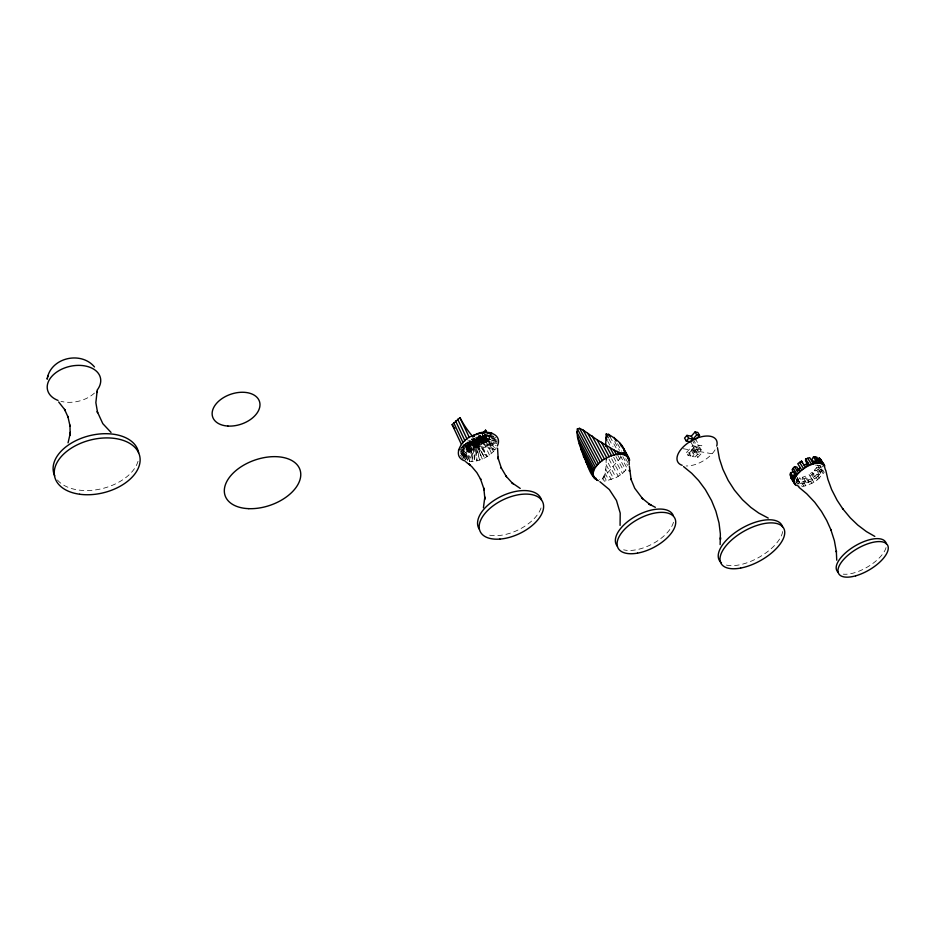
<?xml version="1.0" encoding="UTF-8"?>
<svg xmlns="http://www.w3.org/2000/svg" width="935" height="935" viewBox="0 0 935 935"><rect width="100%" height="100%" fill="white"/><g stroke="black" fill="none" stroke-linecap="round" stroke-linejoin="round"><path stroke-width="0.7" stroke-dasharray="4.67 3.51" d="M491.307 434.471L481.712 437.486L476.453 437.101L474.431 461.341L469.475 461.68L476.453 438.994L478.475 435.219M620.302 455.707L627.21 468.423L622.429 473.484L616.013 477.692L606.079 459.132C606.207 465.946 606.312 473.414 602.175 479.164L599.37 479.561M481.712 437.486L478.626 439.275L475.494 439.228L471.906 461.633A33.917 15.696 86 0 1 475.658 441.425L476.359 437.685M805.853 485.733L801.891 479.41L802.686 477.201L805.876 476.079L808.459 480.193L808.483 482.121L812.492 480.064L809.055 474.454L812.001 472.432L813.625 473.414L817.611 479.713L811.884 483.36L805.853 485.733L802.09 486.422L798.139 480.099L794.89 480.006L797.462 484.131L799.706 481.794L797.134 477.656M805.269 481.315L804.474 483.535L800.711 484.225L802.288 481.864L805.269 481.315L802.686 477.201M467.757 460.137L478.58 435.535M462.918 458.711C467.371 448.181 475.857 439.041 486.235 434.226M819.107 471.871L821.888 471.637L823.443 468.692L820.334 469.522L819.107 471.871L816.489 467.757L814.537 470.141L817.155 474.255L819.422 474.653L816.22 477.528L814.607 476.546L812.001 472.432M465.759 459.798L478.311 436.809L479.83 435.067L484.879 436.072M463.924 456.338L463.234 455.953C468.493 446.404 477.142 438.293 487.532 434.728L488.093 435.067L462.124 448.368M817.611 479.713L824.191 472.339L822.788 470.141M463.994 459.167L477.353 438.936L481.128 435.067M798.139 480.099L799.706 477.738L802.288 481.864M463.234 455.953L462.089 454.983L466.729 448.835L478.626 439.275M496.356 447.853L495.024 449.735L474.992 442.372L476.312 440.467L473.239 440.327L470.352 440.514L469.101 442.5L468.867 445.072L470.247 446.661M473.239 440.327L472.093 442.477L472.853 443.891M464.064 457.577L479.865 435.944M814.537 470.141L816.816 470.55L819.27 467.535L823.291 473.835M462.474 458.314L477.762 438.983L484.774 433.887M462.089 454.983L461.2 453.861L469.113 445.609L486.2 434.81M602.175 479.164L621.588 456.479M475.167 438.831L475.658 441.425A33.929 12.576 80.8 0 0 474.431 461.341C482.32 459.95 489.893 455.964 495.024 449.735L479.188 446.217L477.563 448.075L474.851 442.349L476.464 440.49L480.111 440.899A21.47 10.308 40.5 0 0 486.457 433.63M485.195 438.877L479.316 444.008M686.419 452.563L692.484 445.714L699.509 446.965L701.215 449.875L698.842 452.528L691.818 451.301L688.102 455.485L686.419 452.563L689.165 453.031L690.848 455.953L696.926 449.116L701.215 449.875M691.549 450.167L696.341 444.779L701.881 445.761L692.332 456.479L697.837 457.414L702.594 452.096M689.165 453.031L692.87 448.858L697.148 449.618L699.509 446.965M690.649 441.811L693.945 447.479L696.715 447.958L699.123 445.27L695.804 439.614M696.926 449.116L700.21 454.761L697.463 454.281L695.091 456.946L691.818 451.301M461.212 457.262L482.904 434.389M460.289 451.184L468.739 444.476L490.443 435.827M484.213 434.833L472.993 443.973A33.917 25.058 -65.3 0 0 464.613 456.736M460.242 456.023L475.658 441.425L491.085 434.915M814.607 476.546L817.155 474.255M460.265 449.677L465.618 445.516L475.658 441.425A33.929 27.314 -43.5 0 1 493.096 435.862M460.651 453.744L475.658 441.425A33.929 26.414 -55.1 0 1 491.985 434.88M795.86 482.542L797.707 481.104L799.706 481.794M460.546 448.099C470.352 439.66 484.447 440.841 496.169 437.545M813.871 482.261L809.897 475.962L813.625 473.414M460.476 452.213L475.658 441.425L491.342 436.107M464.087 445.083L477.364 448.029L474.512 442.197L476.803 440.654L474.127 438.048M461.621 449.969L475.658 441.425L493.774 436.668M473.367 438.258L484.774 457.881A33.929 1.519 62.8 0 0 475.658 441.425L473.636 438.153L471.976 439.099L473.122 440.432L475.494 439.228M471.415 439.392L474.442 442.115L476.873 440.736L479.935 445.037A33.812 3.284 60.6 0 1 487.182 456.525L477.224 447.912L479.526 446.369L476.651 440.514L471.789 438.538M808.459 480.193L811.65 478.568M493.937 437.019A33.929 27.746 -30.8 0 0 475.658 441.425L465.817 447.327L460.604 452.587L461.2 453.861M602.713 478.182L604.314 481.209L616.013 477.692M819.446 465.338L820.755 467.395L822.905 466.471M461.656 447.292L475.658 441.425A33.929 27.711 -17.8 0 1 494.498 438.316M801.891 479.41L805.9 478.007L805.876 476.079M462.696 445.586L475.658 441.425L495.375 439.123M475.494 437.37L476.453 437.101M465.443 443.412L476.312 440.467M467.699 441.028L470.352 440.514M465.396 443.833L474.629 442.278M497.268 440.175A33.929 27.197 -5.3 0 0 475.658 441.425L469.101 442.5L463.479 444.85L463.047 449.84L465.747 452.926M816.489 467.757L819.27 467.535M467.862 449.688L465.618 446.451L466.682 442.5L472.467 441.449L497.069 440.514M465.431 459.786A33.917 23.282 -74.1 0 1 475.658 441.425L497.046 442.161M475.027 439.403L475.658 441.425L496.695 443.891M474.992 442.372L481.548 443.634A33.8 19.378 35.3 0 1 495.024 449.735L488.082 435.383M688.102 455.485L690.848 455.953M683.169 448.707L712.143 453.755M467.43 460.207A33.917 21.096 -81.6 0 1 475.658 441.425L496.029 445.668M469.475 461.68A33.917 18.56 -88.2 0 1 475.658 441.425L494.977 447.421M470.749 441.016L474.851 442.349M474.512 442.197L476.733 443.844A21.458 4.289 55.9 0 0 477.82 436.914L487.182 456.525L476.873 440.736M471.369 439.286L479.386 446.264M473.122 440.432L474.442 442.115M817.716 465.408L820.334 469.522M818.148 469.043L822.157 475.342M816.816 470.55L820.813 476.838M817.903 476.114L819.294 478.311M811.814 474.746L815.788 481.034M810.505 481.163L811.884 483.36M805.9 478.007L809.862 484.307M803.89 478.79L807.84 485.101M802.546 483.968L803.925 486.165M796.421 479.036L797.707 481.104M796.421 479.842L797.45 481.49M796.445 480.146L800.383 486.481M693.034 439.111L696.341 444.779M691.713 439.38L696.715 447.958M692.484 445.714L697.463 454.281M692.87 448.858L697.837 457.414M809.055 474.454L809.897 475.962M617.521 443.658L621.611 451.173M625.714 458.676L627.759 462.439M614.681 441.647L619.449 450.401M622.862 456.654L627.63 465.42M609.936 436.633L616.855 449.349M608.942 438.971L612.998 446.462M617.731 455.193L625.854 470.153M607.738 441.343L609.807 445.153M615.99 456.596L624.253 471.859M613.652 457.215L622.429 473.484M611.665 458.746L620.431 475.015M608.942 459.038L618.28 476.418M606.114 464.637L613.664 478.79M605.599 469.031L611.291 479.702M604.98 473.028L608.907 480.415M603.963 475.997L606.57 480.917M485.23 434.611L493.411 451.582M482.133 433.758L491.541 453.346M489.461 455.006L480.076 435.406A21.482 5.353 53.5 0 1 472.701 439.006M476.464 440.49L479.188 446.217M497.245 441.858A33.929 26.215 6.1 0 0 475.658 441.425L478.369 447.14M493.82 444.429A33.929 22.943 24.6 0 0 475.658 441.425L482.238 459.062A33.929 2.127 67.1 0 1 475.658 441.425A33.929 24.789 16 0 1 496.882 443.611M820.334 465.63L820.755 467.395M475.658 441.425L477.037 460.803A33.929 9.221 76 0 1 475.658 441.425L479.643 460.043A33.929 5.727 71.5 0 1 475.658 441.425A33.929 20.699 32 0 1 495.234 447.222M541.049 507.939A34.49 18.829 -25.5 0 1 518.154 529.97A34.49 18.829 -25.5 0 1 486.422 534.352M484.914 435.418A21.482 9.408 43.3 0 1 471.743 439.847M482.577 434.915A21.482 7.445 48.6 0 1 472.198 439.415M782.7 531.548A35.881 16.888 -29.4 0 1 760.178 556.652A35.881 16.888 -29.4 0 1 726.074 564.997M715.041 449.887A22.16 11.664 -29.9 0 1 686.15 465.957M673.469 522.221A32.012 16.175 -27.9 0 1 653.238 543.492A32.012 16.175 -27.9 0 1 623.645 549.815M886.041 547.594A28.26 12.225 -30.6 0 1 868.767 566.213A28.26 12.225 -30.6 0 1 843.312 574.16M815.565 465.151A13.92 6.72 -31.1 0 1 820.673 472.654A13.92 6.72 -31.1 0 1 805.269 483.196A13.92 6.72 -31.1 0 1 797.356 477.621M138.029 461.294A43.676 27.209 -14 0 1 100.489 489.005A43.676 27.209 -14 0 1 56.638 479.012M94.458 393.062A27.127 17.952 -12.5 0 1 60.95 401.349"/><path stroke-width="1.4" d="M484.809 499.582L484.833 496.964L483.43 507.74M836.743 560.205L836.311 550.914L836.439 552.082L834.382 540.699L830.759 529.385L831.016 530.016L826.727 520.503L821.491 511.468L814.724 502.247L806.695 493.727L798.829 487.205M70.148 433.828L69.973 425.039L70.113 426.348L67.834 416.285L68.22 417.489L64.608 409.483L58.671 401.98M629.384 466.355L631.125 479.713L630.868 478.919L634.725 488.257L642.707 498.834L642.064 498.191L649.93 504.526M598.388 480.707C589.342 476.651 588.185 464.263 583.592 456.362C580.915 447.549 575.948 438.234 577.386 428.896L579.571 428.324L583.218 430.147L597.325 439.941L615.09 450.67L621.015 453.101L624.358 453.23C625.036 445.364 615.429 438.55 609.515 434.985L606.231 433.98L605.588 446.159M497.549 448.204L498.145 458.138M795.03 473.893L793.745 471.824L790.601 472.666L790.145 475.342L795.381 484.774L798.841 486.34M794.096 481.7C793.99 471.123 822.882 453.51 825.243 469.499M70.02 435.301L70.289 432.309M720.125 544.614L720.371 533.967L719.027 522.981L715.883 511.211L711.558 500.564L705.364 489.613L698.62 480.532L691.725 473.297L683.52 466.565M593.631 477.06C588.208 460.908 631.487 441.682 629.126 464.94M474.255 436.423L474.185 435.02L477.072 433.945L475.973 434.833M70.16 433.735L68.056 442.851M620.069 525.388L620.209 513.093L616.469 500.482L609.304 489.531L599.873 481.689M472.888 437.066L471.976 436.049C462.299 439.029 450.74 456.397 465.092 461.025M97.041 391.905L95.861 402.634L97.591 412.721L97.228 411.517L102.803 423.637L111.02 432.414M47.498 377.798L47.136 379.189C50.373 357.661 80.936 350.602 94.47 366.952M47.743 376.875L48.082 375.543M97.404 390.608L96.843 392.536L97.24 391.321M497.385 445.948C503.264 433.314 484.903 429.294 476.453 434.179M793.184 476.815L794.692 473.858M820.801 463.421L816.746 457.086L813.485 456.946L811.884 459.377L813.859 462.474M798.829 470.165L796.877 467.056L794.54 466.647L792.097 469.697L796.071 476.067M461.434 444.499L452.131 424.619L459.962 417.688A21.47 4.254 55.9 0 0 472.666 436.446M486.819 432.765L485.557 430.158L482.133 433.758M693.034 439.111L691.316 436.177L686.944 435.371L684.56 438.083L686.267 441.028L690.649 441.811L696.774 434.868L699.555 435.371L696.739 438.55M686.267 441.028L688.651 438.316L695.804 439.614M691.316 436.177L695.056 431.935L697.826 432.449L699.555 435.371M458.442 450.261L459.845 448.823M797.146 470.808L800.372 467.874M477.832 434.296L479.748 433.185M817.377 459.471L819.247 458.01L820.147 458.746L824.857 465.969M805.561 467.488L801.54 461.119L799.6 462.369L797.765 463.725L801.774 470.095M471.976 436.049L474.185 435.02M804.158 465.279L808.237 463.187M472.339 436.365L474.127 435.523M807.606 464.146L805.643 461.037L805.608 459.038L809.687 457.612L813.731 463.97M482.39 432.66L480.987 433.08L485.277 432.823M483.185 432.847L484.973 432.391M812.328 461.761L816.126 461.095M489.718 432.601L487.24 433.022L491.81 433.092M819.387 461.212L821.888 462.135M655.353 507.319L649.895 504.503M768.243 518.083L758.729 513.058L750.84 507.413L742.46 499.711L734.407 490.092L728.178 480.403L722.848 469.195L719.412 458.664L717.449 447.69M874.821 536.409L866.406 531.583L857.804 525.073L850.312 517.885L842.505 508.5L842.856 508.967L837.094 500.237L831.612 489.543L827.884 479.328L825.722 470.071M520.222 488.421L512.123 482.904L505.87 475.962L506.443 476.721L501.067 467.57L501.417 468.377L498.191 458.407M465.84 461.855L471.661 466.483L476.862 472.631L480.789 479.491L480.415 478.697L483.851 488.736M794.692 483.898L790.753 477.54L792.366 479.129M592.299 473.496L588.103 466.542M820.147 458.746L824.202 465.069M819.247 458.01L823.303 464.333M820.743 461.574L822.157 463.783M815.203 456.923L819.259 463.257M813.485 456.946L817.541 463.292M814.28 461.329L815.682 463.538M807.665 458.243L811.709 464.601M805.608 459.038L809.64 465.408M806.18 464.157L807.583 466.378M799.6 462.369L803.609 468.739M798.677 469.312L800.068 471.532M794.54 466.647L798.537 473.017M793.207 468.166L797.193 474.548M793.815 475.354L795.194 477.575M790.601 472.666L794.563 479.036M790.239 474.045L794.201 480.415M793.009 480.169L794.294 482.238M791.442 478.428L795.381 484.774M695.056 431.935L696.774 434.868M686.944 435.371L688.651 438.316M801.54 461.119L802.417 462.685M623.47 448.087L629.313 458.758M621.997 445.983L629.734 460.137M624.861 451.558L627.56 456.479M619.706 443.085L621.728 446.801M627.817 457.928L629.162 460.406M624.603 452.587L626.251 455.625M623.657 453.078L624.697 454.971M614.108 437.405L616.153 441.156M622.055 453.007L622.897 454.55M619.893 452.482L620.91 454.352M608.556 434.097L609.936 436.633M617.065 451.289L618.748 454.387M606.231 433.98L608.264 437.732M613.827 449.817L616.457 454.655M605.67 437.533L607.049 440.069M609.982 447.584L614.073 455.158M605.973 445.352L611.642 455.883M601.38 442.243L609.211 456.806M597.044 439.695L606.815 457.928M592.042 435.92L604.513 459.225M587.741 433.349L602.315 460.663M583.218 430.147L600.282 462.229M579.571 428.324L598.447 463.9M577.386 428.896L596.834 465.63M576.696 431.83L595.478 467.395M577.491 437.089L594.403 469.171M579.244 443.599L593.62 470.913M580.904 449.303L593.152 472.607M595.712 478.03L596.799 480.099M583.417 455.988L593 474.209M592.93 474.431L595.466 479.281M585.509 461.142L594.403 478.264M459.962 417.688L469.358 437.545M457.671 419.242L467.044 439.111M455.579 420.937L464.929 440.806M453.72 422.737L463.047 442.617M793.324 481.689L792.716 479.491M823.454 463.772L823.852 464.824M483.652 487.778L484.131 490.045M497.946 457.121L498.39 459.401M483.921 489.075L484.821 498.261M479.246 529.152A34.49 18.829 -25.5 0 1 501.978 495.971A34.49 18.829 -25.5 0 1 541.494 499.98M485.557 430.158A21.47 10.308 40.5 0 1 486.27 432.519M454.784 428.546A21.458 10.332 40.5 0 1 452.143 424.619M682.188 465.314A22.16 11.664 -29.9 0 1 691.725 440.607A22.16 11.664 -29.9 0 1 716.724 446.077M721.469 562.823A35.881 16.888 -29.4 0 1 740.906 528.789A35.881 16.888 -29.4 0 1 782.513 526.744M617.462 546.344A32.012 16.175 -27.9 0 1 636.034 516.026A32.012 16.175 -27.9 0 1 673.235 515.43M837.994 572.103A28.26 12.225 -30.6 0 1 855.35 545.76A28.26 12.225 -30.6 0 1 886.287 543.901M54.744 475.868A43.676 27.209 -14 0 1 87.867 436.131A43.676 27.209 -14 0 1 138.637 452.879M58.028 400.425A27.127 17.952 -12.5 0 1 51.892 376.279A27.127 17.952 -12.5 0 1 88.287 366.73A27.127 17.952 -12.5 0 1 97.111 390.175M720.511 537.695L720.476 539.437L720.499 537.613M651.005 505.204L648.855 503.848L651.005 505.204M469.802 464.753L468.809 463.924L469.779 464.753M513.058 483.699L512.123 482.904L513.058 483.699M65.298 410.71L64.573 409.472L65.298 410.71M629.477 471.228L629.372 469.989L629.454 471.111M227.906 426.056A24.672 15.848 -18.4 0 0 259.614 401.91A24.672 15.848 -18.4 0 0 220.637 399.572A24.672 15.848 -18.4 0 0 227.906 426.056M248.803 508.663A39.609 23.854 -19.2 0 0 300.31 470.796A39.609 23.854 -19.2 0 0 238.542 468.528A39.609 23.854 -19.2 0 0 248.803 508.663M79.65 494.241A43.77 27.173 -14.1 0 0 139.911 457.028A43.77 27.173 -14.1 0 0 71.983 447.713A43.77 27.173 -14.1 0 0 79.65 494.241M499.898 539.086A34.548 18.782 -25.5 0 0 543.223 503.474A34.548 18.782 -25.5 0 0 491.085 507.401A34.548 18.782 -25.5 0 0 499.898 539.086M637.506 553.146A32.059 16.129 -27.9 0 0 675.047 518.703A32.059 16.129 -27.9 0 0 626.66 527.305A32.059 16.129 -27.9 0 0 637.506 553.146M855.665 575.831A28.307 12.19 -30.5 0 0 887.642 545.257A28.307 12.19 -30.5 0 0 846.035 557.003A28.307 12.19 -30.5 0 0 855.665 575.831M740.625 568.071A35.927 16.842 -29.4 0 0 784.371 529.841A35.927 16.842 -29.4 0 0 732.105 539.577A35.927 16.842 -29.4 0 0 740.625 568.071"/></g></svg>
